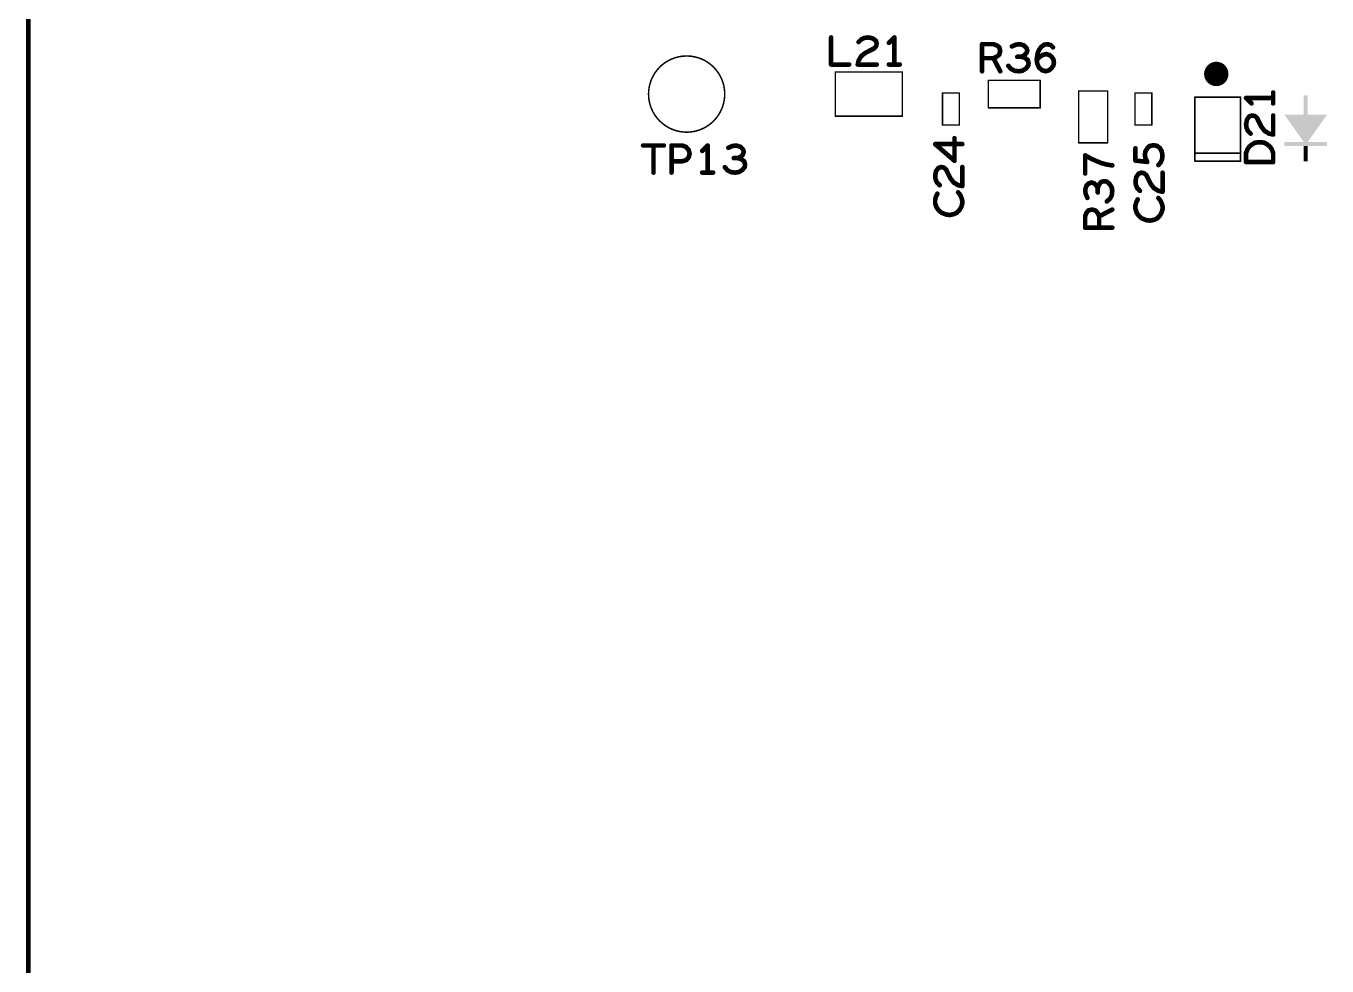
# Model space of a CAD drawing. Extents: x -1.14 to 4.53, y -2.04 to 6.
# Drawn here: x -0.003 to 1.679, y 0.848 to 2.063 of the extents above; entities that cross this region are included whole.
import ezdxf

# ---------------------------------------------------------------- set-up
doc = ezdxf.new("R2010")
doc.units = 0
doc.layers.get('0').update_dxf_attribs({"linetype": 'CONTINUOUS'})
doc.layers.add('ASPR', color=6, linetype='CONTINUOUS')
doc.layers.add('ASSE', color=1, linetype='CONTINUOUS')

# ---------------------------------------------------------------- blocks, each defined once
blk = doc.blocks.new('ROUND_64')
at = {"const_width": 0.000984}
blk.add_lwpolyline([(-0.0005, 0, 1), (0.0005, 0, 1)], format="xyb", close=True, dxfattribs=at)
blk = doc.blocks.new('ROUND_1')
at = {"const_width": 0.003}
blk.add_lwpolyline([(-0.0015, 0, 1), (0.0015, 0, 1)], format="xyb", close=True, dxfattribs=at)

msp = doc.modelspace()

# ---------------------------------------------------------------- linework, layer by layer
at = {"layer": 'ASPR', "const_width": 0.006}
msp.add_lwpolyline([(0, 5.9941), (0, -0.3642)], dxfattribs=at)
at = {"layer": 'ASSE'}
for points, const_width in [([(0, -0.3642), (0, 5.9941)], 0.006), ([(1.0377, 2.0482), (1.0377, 2.0132)], 0.006), ([(1.0733, 2.0423), (1.0768, 2.0458)], 0.006), ([(1.0768, 2.0458), (1.0809, 2.0476)], 0.006), ([(1.0809, 2.0476), (1.0855, 2.0482)], 0.006), ([(1.0937, 2.0342), (1.082, 2.0283)], 0.006), ([(1.0855, 2.0482), (1.0914, 2.047)], 0.006), ([(1.0914, 2.047), (1.0954, 2.0441)], 0.006), ([(1.096, 2.0371), (1.0937, 2.0342)], 0.006), ([(1.0954, 2.0441), (1.0966, 2.0406)], 0.006), ([(1.0966, 2.0406), (1.096, 2.0371)], 0.006), ([(1.1194, 2.0482), (1.1124, 2.0412)], 0.006), ([(1.1194, 2.0132), (1.1194, 2.0482)], 0.006), ([(1.2329, 2.0045), (1.2329, 2.0395)], 0.006), ([(1.2329, 2.0395), (1.2475, 2.0395)], 0.006), ([(1.2475, 2.0395), (1.2522, 2.0377)], 0.006), ([(1.2522, 2.0377), (1.2551, 2.0354)], 0.006), ([(1.2551, 2.0354), (1.2563, 2.0307)], 0.006), ([(1.2767, 2.0389), (1.2714, 2.0366)], 0.006), ([(1.2819, 2.0395), (1.2767, 2.0389)], 0.006), ([(1.2872, 2.0377), (1.2819, 2.0395)], 0.006), ([(1.2901, 2.0348), (1.2872, 2.0377)], 0.006), ([(1.2913, 2.0313), (1.2901, 2.0348)], 0.006), ([(1.3047, 2.0278), (1.3064, 2.0319)], 0.006), ([(1.3064, 2.0319), (1.3093, 2.036)], 0.006), ([(1.3093, 2.036), (1.3134, 2.0389)], 0.006), ([(1.3134, 2.0389), (1.3175, 2.0395)], 0.006), ([(1.3175, 2.0395), (1.3216, 2.0383)], 0.006), ([(1.3216, 2.0383), (1.3245, 2.0354)], 0.006), ([(1.0733, 2.0184), (1.0721, 2.0132)], 0.006), ([(1.0768, 2.0242), (1.0733, 2.0184)], 0.006), ([(1.082, 2.0283), (1.0768, 2.0242)], 0.006), ([(1.2475, 2.0214), (1.2329, 2.0214)], 0.006), ([(1.2516, 2.0232), (1.2475, 2.0214)], 0.006), ([(1.2475, 2.0214), (1.2563, 2.0045)], 0.006), ([(1.2551, 2.0261), (1.2516, 2.0232)], 0.006), ([(1.2563, 2.0307), (1.2551, 2.0261)], 0.006), ([(1.2837, 2.0232), (1.2784, 2.0232)], 0.006), ([(1.2837, 2.0232), (1.2872, 2.0249)], 0.006), ([(1.2878, 2.022), (1.2837, 2.0232)], 0.006), ([(1.2872, 2.0249), (1.2901, 2.0278)], 0.006), ([(1.2918, 2.0191), (1.2878, 2.022)], 0.006), ([(1.2901, 2.0278), (1.2913, 2.0313)], 0.006), ([(1.293, 2.015), (1.2918, 2.0191)], 0.006), ([(1.3035, 2.0202), (1.3047, 2.0278)], 0.006), ([(1.3035, 2.0191), (1.3076, 2.0232)], 0.006), ([(1.3041, 2.0144), (1.3035, 2.0202)], 0.006), ([(1.3076, 2.0232), (1.3111, 2.0255)], 0.006), ([(1.3111, 2.0255), (1.3158, 2.0267)], 0.006), ([(1.3158, 2.0267), (1.3198, 2.0255)], 0.006), ([(1.3198, 2.0255), (1.3228, 2.0232)], 0.006), ([(1.3228, 2.0232), (1.3251, 2.0197)], 0.006), ([(1.3251, 2.0197), (1.3257, 2.0156)], 0.006), ([(1.3257, 2.0156), (1.3251, 2.0121)], 0.006), ([(1.0377, 2.0132), (1.061, 2.0132)], 0.006), ([(1.0431, 1.9464), (1.0431, 2.0035)], 0.00197), ([(1.0431, 2.0035), (1.1297, 2.0035)], 0.00197), ([(1.0721, 2.0132), (1.0966, 2.0132)], 0.006), ([(1.1124, 2.0132), (1.1264, 2.0132)], 0.006), ([(1.1297, 2.0035), (1.1297, 1.9464)], 0.00197), ([(1.2668, 2.0115), (1.2703, 2.0074)], 0.006), ([(1.2703, 2.0074), (1.2749, 2.0051)], 0.006), ([(1.2749, 2.0051), (1.2802, 2.0045)], 0.006), ([(1.2802, 2.0045), (1.2848, 2.0051)], 0.006), ([(1.2848, 2.0051), (1.2895, 2.008)], 0.006), ([(1.2895, 2.008), (1.2924, 2.0115)], 0.006), ([(1.2924, 2.0115), (1.293, 2.015)], 0.006), ([(1.3064, 2.0092), (1.3041, 2.0144)], 0.006), ([(1.3105, 2.0057), (1.3064, 2.0092)], 0.006), ([(1.3152, 2.0045), (1.3105, 2.0057)], 0.006), ([(1.3193, 2.0057), (1.3152, 2.0045)], 0.006), ([(1.3228, 2.0086), (1.3193, 2.0057)], 0.006), ([(1.3251, 2.0121), (1.3228, 2.0086)], 0.006), ([(1.241, 1.9927), (1.308, 1.9927)], 0.00197), ([(1.241, 1.9572), (1.241, 1.9927)], 0.00197), ([(1.308, 1.9927), (1.308, 1.9572)], 0.00197), ([(1.1817, 1.935), (1.1817, 1.9763)], 0.00197), ([(1.1817, 1.9763), (1.2034, 1.9763)], 0.00197), ([(1.2034, 1.9763), (1.2034, 1.935)], 0.00197), ([(1.3577, 1.912), (1.3577, 1.9789)], 0.00197), ([(1.3577, 1.9789), (1.3951, 1.9789)], 0.00197), ([(1.3951, 1.9789), (1.3951, 1.912)], 0.00197), ([(1.4306, 1.935), (1.4306, 1.9763)], 0.00197), ([(1.4306, 1.9763), (1.4523, 1.9763)], 0.00197), ([(1.4523, 1.9763), (1.4523, 1.935)], 0.00197), ([(1.5079, 1.971), (1.5079, 1.8883)], 0.00197), ([(1.567, 1.971), (1.5079, 1.971)], 0.00197), ([(1.567, 1.8883), (1.567, 1.971)], 0.00197), ([(1.6091, 1.97), (1.5741, 1.97)], 0.006), ([(1.5741, 1.97), (1.5811, 1.963)], 0.006), ([(1.6091, 1.963), (1.6091, 1.977)], 0.006), ([(1.308, 1.9572), (1.241, 1.9572)], 0.00197), ([(1.1297, 1.9464), (1.0431, 1.9464)], 0.00197), ([(1.2034, 1.935), (1.1817, 1.935)], 0.00197), ([(1.4523, 1.935), (1.4306, 1.935)], 0.00197), ([(1.5741, 1.9362), (1.5753, 1.942)], 0.006), ([(1.5747, 1.9315), (1.5741, 1.9362)], 0.006), ([(1.5764, 1.9274), (1.5747, 1.9315)], 0.006), ([(1.5753, 1.942), (1.5782, 1.9461)], 0.006), ([(1.5782, 1.9461), (1.5817, 1.9472)], 0.006), ([(1.5817, 1.9472), (1.5852, 1.9467)], 0.006), ([(1.5852, 1.9467), (1.5881, 1.9443)], 0.006), ([(1.5881, 1.9443), (1.5939, 1.9327)], 0.006), ([(1.5939, 1.9327), (1.598, 1.9274)], 0.006), ([(1.6091, 1.9227), (1.6091, 1.9472)], 0.006), ([(1.1972, 1.8887), (1.1972, 1.9179)], 0.006), ([(1.5799, 1.9239), (1.5764, 1.9274)], 0.006), ([(1.598, 1.9274), (1.6038, 1.9239)], 0.006), ([(1.6038, 1.9239), (1.6091, 1.9227)], 0.006), ([(0.7947, 1.9085), (0.8215, 1.9085)], 0.006), ([(0.8081, 1.9085), (0.8081, 1.8735)], 0.006), ([(0.8314, 1.8735), (0.8314, 1.9085)], 0.006), ([(0.8314, 1.9085), (0.8454, 1.9085)], 0.006), ([(0.8454, 1.9085), (0.8501, 1.9067)], 0.006), ([(0.8501, 1.9067), (0.8536, 1.9027)], 0.006), ([(0.8536, 1.9027), (0.8548, 1.898)], 0.006), ([(0.8548, 1.898), (0.8536, 1.8933)], 0.006), ([(0.8781, 1.9085), (0.8711, 1.9015)], 0.006), ([(0.8781, 1.8735), (0.8781, 1.9085)], 0.006), ([(0.9102, 1.9079), (0.9049, 1.9056)], 0.006), ([(0.9154, 1.9085), (0.9102, 1.9079)], 0.006), ([(0.9207, 1.9067), (0.9154, 1.9085)], 0.006), ([(0.9236, 1.9038), (0.9207, 1.9067)], 0.006), ([(0.9248, 1.9003), (0.9236, 1.9038)], 0.006), ([(0.9236, 1.8968), (0.9248, 1.9003)], 0.006), ([(1.2072, 1.9103), (1.1722, 1.9103)], 0.006), ([(1.1722, 1.9103), (1.1972, 1.8887)], 0.006), ([(1.3951, 1.912), (1.3577, 1.912)], 0.00197), ([(1.4311, 1.889), (1.4311, 1.9048)], 0.006), ([(1.4439, 1.9007), (1.4433, 1.8966)], 0.006), ([(1.4463, 1.9048), (1.4439, 1.9007)], 0.006), ([(1.4492, 1.9077), (1.4463, 1.9048)], 0.006), ([(1.4538, 1.9088), (1.4492, 1.9077)], 0.006), ([(1.4585, 1.9083), (1.4538, 1.9088)], 0.006), ([(1.4626, 1.9053), (1.4585, 1.9083)], 0.006), ([(1.4649, 1.9013), (1.4626, 1.9053)], 0.006), ([(1.4661, 1.896), (1.4649, 1.9013)], 0.006), ([(1.5741, 1.8988), (1.5758, 1.9035)], 0.006), ([(1.5741, 1.8872), (1.5741, 1.8988)], 0.006), ([(1.5758, 1.9035), (1.5782, 1.907)], 0.006), ([(1.5782, 1.907), (1.5817, 1.9099)], 0.006), ([(1.5817, 1.9099), (1.5858, 1.9122)], 0.006), ([(1.5858, 1.9122), (1.5916, 1.9128)], 0.006), ([(1.5916, 1.9128), (1.5974, 1.9122)], 0.006), ([(1.5974, 1.9122), (1.6015, 1.9099)], 0.006), ([(1.6015, 1.9099), (1.605, 1.907)], 0.006), ([(1.605, 1.907), (1.6073, 1.9035)], 0.006), ([(1.6073, 1.9035), (1.6091, 1.8988)], 0.006), ([(1.6091, 1.8988), (1.6091, 1.8872)], 0.006), ([(0.8454, 1.8881), (0.8314, 1.8881)], 0.006), ([(0.8507, 1.8898), (0.8454, 1.8881)], 0.006), ([(0.8536, 1.8933), (0.8507, 1.8898)], 0.006), ([(0.9003, 1.8805), (0.9038, 1.8764)], 0.006), ([(0.9172, 1.8922), (0.9119, 1.8922)], 0.006), ([(0.9172, 1.8922), (0.9207, 1.8939)], 0.006), ([(0.9213, 1.891), (0.9172, 1.8922)], 0.006), ([(0.9207, 1.8939), (0.9236, 1.8968)], 0.006), ([(0.9253, 1.8881), (0.9213, 1.891)], 0.006), ([(0.923, 1.877), (0.9259, 1.8805)], 0.006), ([(0.9265, 1.884), (0.9253, 1.8881)], 0.006), ([(0.9259, 1.8805), (0.9265, 1.884)], 0.006), ([(1.1762, 1.8794), (1.1797, 1.8806)], 0.006), ([(1.1797, 1.8806), (1.1833, 1.88)], 0.006), ([(1.2072, 1.8561), (1.2072, 1.8806)], 0.006), ([(1.3748, 1.891), (1.3661, 1.8957)], 0.006), ([(1.3661, 1.8957), (1.3661, 1.8723)], 0.006), ([(1.3813, 1.8881), (1.3748, 1.891)], 0.006), ([(1.3871, 1.8858), (1.3813, 1.8881)], 0.006), ([(1.3935, 1.884), (1.3871, 1.8858)], 0.006), ([(1.4011, 1.8828), (1.3935, 1.884)], 0.006), ([(1.4463, 1.8873), (1.4311, 1.889)], 0.006), ([(1.4433, 1.8966), (1.4439, 1.8925)], 0.006), ([(1.4439, 1.8925), (1.4463, 1.8873)], 0.006), ([(1.4608, 1.8832), (1.4638, 1.8867)], 0.006), ([(1.4638, 1.8867), (1.4655, 1.8908)], 0.006), ([(1.4655, 1.8908), (1.4661, 1.896)], 0.006), ([(1.567, 1.8987), (1.5079, 1.8987)], 0.00197), ([(1.5079, 1.8883), (1.567, 1.8883)], 0.00197), ([(1.6091, 1.8872), (1.5741, 1.8872)], 0.006), ([(0.8711, 1.8735), (0.8851, 1.8735)], 0.006), ([(0.9038, 1.8764), (0.9084, 1.8741)], 0.006), ([(0.9084, 1.8741), (0.9137, 1.8735)], 0.006), ([(0.9137, 1.8735), (0.9183, 1.8741)], 0.006), ([(0.9183, 1.8741), (0.923, 1.877)], 0.006), ([(1.1722, 1.8695), (1.1733, 1.8753)], 0.006), ([(1.1727, 1.8648), (1.1722, 1.8695)], 0.006), ([(1.1745, 1.8607), (1.1727, 1.8648)], 0.006), ([(1.1733, 1.8753), (1.1762, 1.8794)], 0.006), ([(1.1833, 1.88), (1.1862, 1.8777)], 0.006), ([(1.1862, 1.8777), (1.192, 1.866)], 0.006), ([(1.192, 1.866), (1.1961, 1.8607)], 0.006), ([(1.4311, 1.8622), (1.4323, 1.868)], 0.006), ([(1.4323, 1.868), (1.4352, 1.8721)], 0.006), ([(1.4352, 1.8721), (1.4387, 1.8733)], 0.006), ([(1.4387, 1.8733), (1.4422, 1.8727)], 0.006), ([(1.4422, 1.8727), (1.4451, 1.8703)], 0.006), ([(1.4451, 1.8703), (1.4509, 1.8587)], 0.006), ([(1.4661, 1.8487), (1.4661, 1.8733)], 0.006), ([(1.178, 1.8572), (1.1745, 1.8607)], 0.006), ([(1.1961, 1.8607), (1.2019, 1.8572)], 0.006), ([(1.2019, 1.8572), (1.2072, 1.8561)], 0.006), ([(1.2043, 1.845), (1.2019, 1.8479)], 0.006), ([(1.3678, 1.8566), (1.3661, 1.8513)], 0.006), ([(1.3661, 1.8513), (1.3667, 1.8461)], 0.006), ([(1.3708, 1.8595), (1.3678, 1.8566)], 0.006), ([(1.3743, 1.8607), (1.3708, 1.8595)], 0.006), ([(1.3778, 1.8595), (1.3743, 1.8607)], 0.006), ([(1.3807, 1.8566), (1.3778, 1.8595)], 0.006), ([(1.3824, 1.8531), (1.3807, 1.8566)], 0.006), ([(1.3836, 1.8572), (1.3824, 1.8531)], 0.006), ([(1.3824, 1.8531), (1.3824, 1.8478)], 0.006), ([(1.3865, 1.8613), (1.3836, 1.8572)], 0.006), ([(1.3906, 1.8624), (1.3865, 1.8613)], 0.006), ([(1.3941, 1.8618), (1.3906, 1.8624)], 0.006), ([(1.3976, 1.8589), (1.3941, 1.8618)], 0.006), ([(1.4005, 1.8543), (1.3976, 1.8589)], 0.006), ([(1.4011, 1.8496), (1.4005, 1.8543)], 0.006), ([(1.4005, 1.8443), (1.4011, 1.8496)], 0.006), ([(1.4317, 1.8575), (1.4311, 1.8622)], 0.006), ([(1.4334, 1.8534), (1.4317, 1.8575)], 0.006), ([(1.4369, 1.8499), (1.4334, 1.8534)], 0.006), ([(1.4509, 1.8587), (1.455, 1.8534)], 0.006), ([(1.455, 1.8534), (1.4608, 1.8499)], 0.006), ([(1.4608, 1.8499), (1.4661, 1.8487)], 0.006), ([(1.1733, 1.8427), (1.1722, 1.8386)], 0.006), ([(1.1722, 1.8386), (1.1722, 1.8339)], 0.006), ([(1.1722, 1.8339), (1.1739, 1.8287)], 0.006), ([(1.1751, 1.8462), (1.1733, 1.8427)], 0.006), ([(1.206, 1.8415), (1.2043, 1.845)], 0.006), ([(1.2072, 1.8374), (1.206, 1.8415)], 0.006), ([(1.206, 1.8292), (1.2072, 1.8333)], 0.006), ([(1.2072, 1.8333), (1.2072, 1.8374)], 0.006), ([(1.3667, 1.8461), (1.369, 1.8408)], 0.006), ([(1.3941, 1.8362), (1.3982, 1.8397)], 0.006), ([(1.3982, 1.8397), (1.4005, 1.8443)], 0.006), ([(1.4323, 1.8353), (1.4311, 1.8312)], 0.006), ([(1.4311, 1.8312), (1.4311, 1.8266)], 0.006), ([(1.434, 1.8388), (1.4323, 1.8353)], 0.006), ([(1.4632, 1.8377), (1.4608, 1.8406)], 0.006), ([(1.4649, 1.8342), (1.4632, 1.8377)], 0.006), ([(1.4661, 1.8301), (1.4649, 1.8342)], 0.006), ([(1.4661, 1.826), (1.4661, 1.8301)], 0.006), ([(1.1739, 1.8287), (1.1768, 1.8246)], 0.006), ([(1.1768, 1.8246), (1.1803, 1.8217)], 0.006), ([(1.1803, 1.8217), (1.1862, 1.8193)], 0.006), ([(1.1862, 1.8193), (1.1914, 1.8187)], 0.006), ([(1.1914, 1.8187), (1.1967, 1.8199)], 0.006), ([(1.1967, 1.8199), (1.2002, 1.8217)], 0.006), ([(1.2002, 1.8217), (1.2037, 1.8252)], 0.006), ([(1.2037, 1.8252), (1.206, 1.8292)], 0.006), ([(1.3661, 1.8169), (1.3678, 1.8216)], 0.006), ([(1.3661, 1.8023), (1.3661, 1.8169)], 0.006), ([(1.3678, 1.8216), (1.3702, 1.8245)], 0.006), ([(1.3702, 1.8245), (1.3748, 1.8257)], 0.006), ([(1.3748, 1.8257), (1.3795, 1.8245)], 0.006), ([(1.3795, 1.8245), (1.3824, 1.821)], 0.006), ([(1.3824, 1.821), (1.3842, 1.8169)], 0.006), ([(1.3842, 1.8169), (1.4011, 1.8257)], 0.006), ([(1.3842, 1.8169), (1.3842, 1.8023)], 0.006), ([(1.4311, 1.8266), (1.4328, 1.8213)], 0.006), ([(1.4328, 1.8213), (1.4358, 1.8172)], 0.006), ([(1.4358, 1.8172), (1.4393, 1.8143)], 0.006), ([(1.4393, 1.8143), (1.4451, 1.812)], 0.006), ([(1.4556, 1.8126), (1.4591, 1.8143)], 0.006), ([(1.4591, 1.8143), (1.4626, 1.8178)], 0.006), ([(1.4626, 1.8178), (1.4649, 1.8219)], 0.006), ([(1.4649, 1.8219), (1.4661, 1.826)], 0.006), ([(1.4011, 1.8023), (1.3661, 1.8023)], 0.006), ([(1.4451, 1.812), (1.4503, 1.8114)], 0.006), ([(1.4503, 1.8114), (1.4556, 1.8126)], 0.006)]:
    msp.add_lwpolyline(points, dxfattribs=dict(at, const_width=const_width))
for points, const_width in [([(0.8017, 1.975, 1), (0.9002, 1.975, 1)], 0.00197), ([(1.5277, 2.001, 1), (1.5435, 2.001, 1)], 0.0157)]:
    msp.add_lwpolyline(points, format="xyb", close=True, dxfattribs=dict(at, const_width=const_width))
for points in [[(1.6487, 1.9483), (1.6487, 1.9733), (1.6537, 1.9483), (1.6537, 1.9733)], [(1.6487, 1.9129), (1.6237, 1.9483), (1.6537, 1.9129), (1.6787, 1.9483)], [(1.6237, 1.9079), (1.6237, 1.9129), (1.6787, 1.9079), (1.6787, 1.9129)], [(1.6487, 1.8879), (1.6487, 1.9079), (1.6537, 1.8879), (1.6537, 1.9079)]]:
    msp.add_solid(points, dxfattribs=at)

# ---------------------------------------------------------------- block references
for name, p in [('ROUND_1', (1.0377, 2.0482)), ('ROUND_1', (1.0733, 2.0423)), ('ROUND_1', (1.0768, 2.0458)), ('ROUND_1', (1.0768, 2.0458)), ('ROUND_1', (1.0809, 2.0476)), ('ROUND_1', (1.0809, 2.0476)), ('ROUND_1', (1.0855, 2.0482)), ('ROUND_1', (1.0855, 2.0482)), ('ROUND_1', (1.0914, 2.047)), ('ROUND_1', (1.0914, 2.047)), ('ROUND_1', (1.0937, 2.0342)), ('ROUND_1', (1.0937, 2.0342)), ('ROUND_1', (1.0954, 2.0441)), ('ROUND_1', (1.0954, 2.0441)), ('ROUND_1', (1.096, 2.0371)), ('ROUND_1', (1.096, 2.0371)), ('ROUND_1', (1.0966, 2.0406)), ('ROUND_1', (1.0966, 2.0406)), ('ROUND_1', (1.1124, 2.0412)), ('ROUND_1', (1.1194, 2.0482)), ('ROUND_1', (1.1194, 2.0482)), ('ROUND_1', (1.2329, 2.0395)), ('ROUND_1', (1.2329, 2.0395)), ('ROUND_1', (1.2475, 2.0395)), ('ROUND_1', (1.2475, 2.0395)), ('ROUND_1', (1.2522, 2.0377)), ('ROUND_1', (1.2522, 2.0377)), ('ROUND_1', (1.2551, 2.0354)), ('ROUND_1', (1.2551, 2.0354)), ('ROUND_1', (1.2714, 2.0366)), ('ROUND_1', (1.2767, 2.0389)), ('ROUND_1', (1.2767, 2.0389)), ('ROUND_1', (1.2819, 2.0395)), ('ROUND_1', (1.2819, 2.0395)), ('ROUND_1', (1.2872, 2.0377)), ('ROUND_1', (1.2872, 2.0377)), ('ROUND_1', (1.2901, 2.0348)), ('ROUND_1', (1.2901, 2.0348)), ('ROUND_1', (1.3064, 2.0319)), ('ROUND_1', (1.3064, 2.0319)), ('ROUND_1', (1.3093, 2.036)), ('ROUND_1', (1.3093, 2.036)), ('ROUND_1', (1.3134, 2.0389)), ('ROUND_1', (1.3134, 2.0389)), ('ROUND_1', (1.3175, 2.0395)), ('ROUND_1', (1.3175, 2.0395)), ('ROUND_1', (1.3216, 2.0383)), ('ROUND_1', (1.3216, 2.0383)), ('ROUND_1', (1.3245, 2.0354)), ('ROUND_1', (1.0733, 2.0184)), ('ROUND_1', (1.0733, 2.0184)), ('ROUND_1', (1.0768, 2.0242)), ('ROUND_1', (1.0768, 2.0242)), ('ROUND_1', (1.082, 2.0283)), ('ROUND_1', (1.082, 2.0283)), ('ROUND_1', (1.2329, 2.0214)), ('ROUND_1', (1.2475, 2.0214)), ('ROUND_1', (1.2475, 2.0214)), ('ROUND_1', (1.2475, 2.0214)), ('ROUND_1', (1.2516, 2.0232)), ('ROUND_1', (1.2516, 2.0232)), ('ROUND_1', (1.2551, 2.0261)), ('ROUND_1', (1.2551, 2.0261)), ('ROUND_1', (1.2563, 2.0307)), ('ROUND_1', (1.2563, 2.0307)), ('ROUND_1', (1.2784, 2.0232)), ('ROUND_1', (1.2837, 2.0232)), ('ROUND_1', (1.2837, 2.0232)), ('ROUND_1', (1.2837, 2.0232)), ('ROUND_1', (1.2872, 2.0249)), ('ROUND_1', (1.2872, 2.0249)), ('ROUND_1', (1.2878, 2.022)), ('ROUND_1', (1.2878, 2.022)), ('ROUND_1', (1.2901, 2.0278)), ('ROUND_1', (1.2901, 2.0278)), ('ROUND_1', (1.2913, 2.0313)), ('ROUND_1', (1.2913, 2.0313)), ('ROUND_1', (1.2918, 2.0191)), ('ROUND_1', (1.2918, 2.0191)), ('ROUND_1', (1.3035, 2.0202)), ('ROUND_1', (1.3035, 2.0202)), ('ROUND_1', (1.3035, 2.0191)), ('ROUND_1', (1.3047, 2.0278)), ('ROUND_1', (1.3047, 2.0278)), ('ROUND_1', (1.3076, 2.0232)), ('ROUND_1', (1.3076, 2.0232)), ('ROUND_1', (1.3111, 2.0255)), ('ROUND_1', (1.3111, 2.0255)), ('ROUND_1', (1.3158, 2.0267)), ('ROUND_1', (1.3158, 2.0267)), ('ROUND_1', (1.3198, 2.0255)), ('ROUND_1', (1.3198, 2.0255)), ('ROUND_1', (1.3228, 2.0232)), ('ROUND_1', (1.3228, 2.0232)), ('ROUND_1', (1.3251, 2.0197)), ('ROUND_1', (1.3251, 2.0197)), ('ROUND_1', (1.3257, 2.0156)), ('ROUND_1', (1.3257, 2.0156)), ('ROUND_1', (1.0377, 2.0132)), ('ROUND_1', (1.0377, 2.0132)), ('ROUND_64', (1.0431, 2.0035)), ('ROUND_64', (1.0431, 2.0035)), ('ROUND_1', (1.061, 2.0132)), ('ROUND_1', (1.0721, 2.0132)), ('ROUND_1', (1.0721, 2.0132)), ('ROUND_1', (1.0966, 2.0132)), ('ROUND_1', (1.1124, 2.0132)), ('ROUND_1', (1.1194, 2.0132)), ('ROUND_1', (1.1264, 2.0132)), ('ROUND_64', (1.1297, 2.0035)), ('ROUND_64', (1.1297, 2.0035)), ('ROUND_1', (1.2329, 2.0045)), ('ROUND_1', (1.2563, 2.0045)), ('ROUND_1', (1.2668, 2.0115)), ('ROUND_1', (1.2703, 2.0074)), ('ROUND_1', (1.2703, 2.0074)), ('ROUND_1', (1.2749, 2.0051)), ('ROUND_1', (1.2749, 2.0051)), ('ROUND_1', (1.2802, 2.0045)), ('ROUND_1', (1.2802, 2.0045)), ('ROUND_1', (1.2848, 2.0051)), ('ROUND_1', (1.2848, 2.0051)), ('ROUND_1', (1.2895, 2.008)), ('ROUND_1', (1.2895, 2.008)), ('ROUND_1', (1.2924, 2.0115)), ('ROUND_1', (1.2924, 2.0115)), ('ROUND_1', (1.293, 2.015)), ('ROUND_1', (1.293, 2.015)), ('ROUND_1', (1.3041, 2.0144)), ('ROUND_1', (1.3041, 2.0144)), ('ROUND_1', (1.3064, 2.0092)), ('ROUND_1', (1.3064, 2.0092)), ('ROUND_1', (1.3105, 2.0057)), ('ROUND_1', (1.3105, 2.0057)), ('ROUND_1', (1.3152, 2.0045)), ('ROUND_1', (1.3152, 2.0045)), ('ROUND_1', (1.3193, 2.0057)), ('ROUND_1', (1.3193, 2.0057)), ('ROUND_1', (1.3228, 2.0086)), ('ROUND_1', (1.3228, 2.0086)), ('ROUND_1', (1.3251, 2.0121)), ('ROUND_1', (1.3251, 2.0121)), ('ROUND_64', (1.241, 1.9927)), ('ROUND_64', (1.241, 1.9927)), ('ROUND_64', (1.308, 1.9927)), ('ROUND_64', (1.308, 1.9927)), ('ROUND_64', (1.1817, 1.9763)), ('ROUND_64', (1.1817, 1.9763)), ('ROUND_64', (1.2034, 1.9763)), ('ROUND_64', (1.2034, 1.9763)), ('ROUND_64', (1.3577, 1.9789)), ('ROUND_64', (1.3577, 1.9789)), ('ROUND_64', (1.3951, 1.9789)), ('ROUND_64', (1.3951, 1.9789)), ('ROUND_64', (1.4306, 1.9763)), ('ROUND_64', (1.4306, 1.9763)), ('ROUND_64', (1.4523, 1.9763)), ('ROUND_64', (1.4523, 1.9763)), ('ROUND_64', (1.5079, 1.971)), ('ROUND_64', (1.5079, 1.971)), ('ROUND_64', (1.567, 1.971)), ('ROUND_64', (1.567, 1.971)), ('ROUND_1', (1.5741, 1.97)), ('ROUND_1', (1.5741, 1.97)), ('ROUND_1', (1.6091, 1.977)), ('ROUND_1', (1.6091, 1.97)), ('ROUND_64', (1.241, 1.9572)), ('ROUND_64', (1.241, 1.9572)), ('ROUND_64', (1.308, 1.9572)), ('ROUND_64', (1.308, 1.9572)), ('ROUND_1', (1.5811, 1.963)), ('ROUND_1', (1.6091, 1.963)), ('ROUND_64', (1.0431, 1.9464)), ('ROUND_64', (1.0431, 1.9464)), ('ROUND_64', (1.1297, 1.9464)), ('ROUND_64', (1.1297, 1.9464)), ('ROUND_64', (1.1817, 1.935)), ('ROUND_64', (1.1817, 1.935)), ('ROUND_64', (1.2034, 1.935)), ('ROUND_64', (1.2034, 1.935)), ('ROUND_64', (1.4306, 1.935)), ('ROUND_64', (1.4306, 1.935)), ('ROUND_64', (1.4523, 1.935)), ('ROUND_64', (1.4523, 1.935)), ('ROUND_1', (1.5741, 1.9362)), ('ROUND_1', (1.5741, 1.9362)), ('ROUND_1', (1.5747, 1.9315)), ('ROUND_1', (1.5747, 1.9315)), ('ROUND_1', (1.5753, 1.942)), ('ROUND_1', (1.5753, 1.942)), ('ROUND_1', (1.5782, 1.9461)), ('ROUND_1', (1.5782, 1.9461)), ('ROUND_1', (1.5817, 1.9472)), ('ROUND_1', (1.5817, 1.9472)), ('ROUND_1', (1.5852, 1.9467)), ('ROUND_1', (1.5852, 1.9467)), ('ROUND_1', (1.5881, 1.9443)), ('ROUND_1', (1.5881, 1.9443)), ('ROUND_1', (1.5939, 1.9327)), ('ROUND_1', (1.5939, 1.9327)), ('ROUND_1', (1.6091, 1.9472)), ('ROUND_1', (1.1972, 1.9179)), ('ROUND_1', (1.5764, 1.9274)), ('ROUND_1', (1.5764, 1.9274)), ('ROUND_1', (1.5799, 1.9239)), ('ROUND_1', (1.598, 1.9274)), ('ROUND_1', (1.598, 1.9274)), ('ROUND_1', (1.6038, 1.9239)), ('ROUND_1', (1.6038, 1.9239)), ('ROUND_1', (1.6091, 1.9227)), ('ROUND_1', (1.6091, 1.9227)), ('ROUND_1', (0.7947, 1.9085)), ('ROUND_1', (0.8081, 1.9085)), ('ROUND_1', (0.8215, 1.9085)), ('ROUND_1', (0.8314, 1.9085)), ('ROUND_1', (0.8314, 1.9085)), ('ROUND_1', (0.8454, 1.9085)), ('ROUND_1', (0.8454, 1.9085)), ('ROUND_1', (0.8501, 1.9067)), ('ROUND_1', (0.8501, 1.9067)), ('ROUND_1', (0.8536, 1.9027)), ('ROUND_1', (0.8536, 1.9027)), ('ROUND_1', (0.8548, 1.898)), ('ROUND_1', (0.8548, 1.898)), ('ROUND_1', (0.8711, 1.9015)), ('ROUND_1', (0.8781, 1.9085)), ('ROUND_1', (0.8781, 1.9085)), ('ROUND_1', (0.9049, 1.9056)), ('ROUND_1', (0.9102, 1.9079)), ('ROUND_1', (0.9102, 1.9079)), ('ROUND_1', (0.9154, 1.9085)), ('ROUND_1', (0.9154, 1.9085)), ('ROUND_1', (0.9207, 1.9067)), ('ROUND_1', (0.9207, 1.9067)), ('ROUND_1', (0.9236, 1.9038)), ('ROUND_1', (0.9236, 1.9038)), ('ROUND_1', (0.9248, 1.9003)), ('ROUND_1', (0.9248, 1.9003)), ('ROUND_1', (1.1722, 1.9103)), ('ROUND_1', (1.1722, 1.9103)), ('ROUND_1', (1.2072, 1.9103)), ('ROUND_64', (1.3577, 1.912)), ('ROUND_64', (1.3577, 1.912)), ('ROUND_64', (1.3951, 1.912)), ('ROUND_64', (1.3951, 1.912)), ('ROUND_1', (1.4311, 1.9048)), ('ROUND_1', (1.4439, 1.9007)), ('ROUND_1', (1.4439, 1.9007)), ('ROUND_1', (1.4463, 1.9048)), ('ROUND_1', (1.4463, 1.9048)), ('ROUND_1', (1.4492, 1.9077)), ('ROUND_1', (1.4492, 1.9077)), ('ROUND_1', (1.4538, 1.9088)), ('ROUND_1', (1.4538, 1.9088)), ('ROUND_1', (1.4585, 1.9083)), ('ROUND_1', (1.4585, 1.9083)), ('ROUND_1', (1.4626, 1.9053)), ('ROUND_1', (1.4626, 1.9053)), ('ROUND_1', (1.4649, 1.9013)), ('ROUND_1', (1.4649, 1.9013)), ('ROUND_1', (1.5741, 1.8988)), ('ROUND_1', (1.5741, 1.8988)), ('ROUND_1', (1.5758, 1.9035)), ('ROUND_1', (1.5758, 1.9035)), ('ROUND_1', (1.5782, 1.907)), ('ROUND_1', (1.5782, 1.907)), ('ROUND_1', (1.5817, 1.9099)), ('ROUND_1', (1.5817, 1.9099)), ('ROUND_1', (1.5858, 1.9122)), ('ROUND_1', (1.5858, 1.9122)), ('ROUND_1', (1.5916, 1.9128)), ('ROUND_1', (1.5916, 1.9128)), ('ROUND_1', (1.5974, 1.9122)), ('ROUND_1', (1.5974, 1.9122)), ('ROUND_1', (1.6015, 1.9099)), ('ROUND_1', (1.6015, 1.9099)), ('ROUND_1', (1.605, 1.907)), ('ROUND_1', (1.605, 1.907)), ('ROUND_1', (1.6073, 1.9035)), ('ROUND_1', (1.6073, 1.9035)), ('ROUND_1', (1.6091, 1.8988)), ('ROUND_1', (1.6091, 1.8988)), ('ROUND_1', (0.8314, 1.8881)), ('ROUND_1', (0.8454, 1.8881)), ('ROUND_1', (0.8454, 1.8881)), ('ROUND_1', (0.8507, 1.8898)), ('ROUND_1', (0.8507, 1.8898)), ('ROUND_1', (0.8536, 1.8933)), ('ROUND_1', (0.8536, 1.8933)), ('ROUND_1', (0.9003, 1.8805)), ('ROUND_1', (0.9119, 1.8922)), ('ROUND_1', (0.9172, 1.8922)), ('ROUND_1', (0.9172, 1.8922)), ('ROUND_1', (0.9172, 1.8922)), ('ROUND_1', (0.9207, 1.8939)), ('ROUND_1', (0.9207, 1.8939)), ('ROUND_1', (0.9213, 1.891)), ('ROUND_1', (0.9213, 1.891)), ('ROUND_1', (0.9236, 1.8968)), ('ROUND_1', (0.9236, 1.8968)), ('ROUND_1', (0.9253, 1.8881)), ('ROUND_1', (0.9253, 1.8881)), ('ROUND_1', (0.9259, 1.8805)), ('ROUND_1', (0.9259, 1.8805)), ('ROUND_1', (0.9265, 1.884)), ('ROUND_1', (0.9265, 1.884)), ('ROUND_1', (1.1797, 1.8806)), ('ROUND_1', (1.1797, 1.8806)), ('ROUND_1', (1.1972, 1.8887)), ('ROUND_1', (1.1972, 1.8887)), ('ROUND_1', (1.2072, 1.8806)), ('ROUND_1', (1.3661, 1.8957)), ('ROUND_1', (1.3661, 1.8957)), ('ROUND_1', (1.3748, 1.891)), ('ROUND_1', (1.3748, 1.891)), ('ROUND_1', (1.3813, 1.8881)), ('ROUND_1', (1.3813, 1.8881)), ('ROUND_1', (1.3871, 1.8858)), ('ROUND_1', (1.3871, 1.8858)), ('ROUND_1', (1.3935, 1.884)), ('ROUND_1', (1.3935, 1.884)), ('ROUND_1', (1.4011, 1.8828)), ('ROUND_1', (1.4311, 1.889)), ('ROUND_1', (1.4311, 1.889)), ('ROUND_1', (1.4433, 1.8966)), ('ROUND_1', (1.4433, 1.8966)), ('ROUND_1', (1.4439, 1.8925)), ('ROUND_1', (1.4439, 1.8925)), ('ROUND_1', (1.4463, 1.8873)), ('ROUND_1', (1.4463, 1.8873)), ('ROUND_1', (1.4608, 1.8832)), ('ROUND_1', (1.4638, 1.8867)), ('ROUND_1', (1.4638, 1.8867)), ('ROUND_1', (1.4655, 1.8908)), ('ROUND_1', (1.4655, 1.8908)), ('ROUND_1', (1.4661, 1.896)), ('ROUND_1', (1.4661, 1.896)), ('ROUND_64', (1.5079, 1.8987)), ('ROUND_64', (1.5079, 1.8883)), ('ROUND_64', (1.5079, 1.8883)), ('ROUND_64', (1.567, 1.8987)), ('ROUND_64', (1.567, 1.8883)), ('ROUND_64', (1.567, 1.8883)), ('ROUND_1', (1.5741, 1.8872)), ('ROUND_1', (1.5741, 1.8872)), ('ROUND_1', (1.6091, 1.8872)), ('ROUND_1', (1.6091, 1.8872)), ('ROUND_1', (0.8081, 1.8735)), ('ROUND_1', (0.8314, 1.8735)), ('ROUND_1', (0.8711, 1.8735)), ('ROUND_1', (0.8781, 1.8735)), ('ROUND_1', (0.8851, 1.8735)), ('ROUND_1', (0.9038, 1.8764)), ('ROUND_1', (0.9038, 1.8764)), ('ROUND_1', (0.9084, 1.8741)), ('ROUND_1', (0.9084, 1.8741)), ('ROUND_1', (0.9137, 1.8735)), ('ROUND_1', (0.9137, 1.8735)), ('ROUND_1', (0.9183, 1.8741)), ('ROUND_1', (0.9183, 1.8741)), ('ROUND_1', (0.923, 1.877)), ('ROUND_1', (0.923, 1.877)), ('ROUND_1', (1.1722, 1.8695)), ('ROUND_1', (1.1722, 1.8695)), ('ROUND_1', (1.1727, 1.8648)), ('ROUND_1', (1.1727, 1.8648)), ('ROUND_1', (1.1733, 1.8753)), ('ROUND_1', (1.1733, 1.8753)), ('ROUND_1', (1.1762, 1.8794)), ('ROUND_1', (1.1762, 1.8794)), ('ROUND_1', (1.1833, 1.88)), ('ROUND_1', (1.1833, 1.88)), ('ROUND_1', (1.1862, 1.8777)), ('ROUND_1', (1.1862, 1.8777)), ('ROUND_1', (1.192, 1.866)), ('ROUND_1', (1.192, 1.866)), ('ROUND_1', (1.3661, 1.8723)), ('ROUND_1', (1.4323, 1.868)), ('ROUND_1', (1.4323, 1.868)), ('ROUND_1', (1.4352, 1.8721)), ('ROUND_1', (1.4352, 1.8721)), ('ROUND_1', (1.4387, 1.8733)), ('ROUND_1', (1.4387, 1.8733)), ('ROUND_1', (1.4422, 1.8727)), ('ROUND_1', (1.4422, 1.8727)), ('ROUND_1', (1.4451, 1.8703)), ('ROUND_1', (1.4451, 1.8703)), ('ROUND_1', (1.4661, 1.8733)), ('ROUND_1', (1.1745, 1.8607)), ('ROUND_1', (1.1745, 1.8607)), ('ROUND_1', (1.178, 1.8572)), ('ROUND_1', (1.1961, 1.8607)), ('ROUND_1', (1.1961, 1.8607)), ('ROUND_1', (1.2019, 1.8572)), ('ROUND_1', (1.2019, 1.8572)), ('ROUND_1', (1.2019, 1.8479)), ('ROUND_1', (1.2072, 1.8561)), ('ROUND_1', (1.2072, 1.8561)), ('ROUND_1', (1.3661, 1.8513)), ('ROUND_1', (1.3661, 1.8513)), ('ROUND_1', (1.3678, 1.8566)), ('ROUND_1', (1.3678, 1.8566)), ('ROUND_1', (1.3708, 1.8595)), ('ROUND_1', (1.3708, 1.8595)), ('ROUND_1', (1.3743, 1.8607)), ('ROUND_1', (1.3743, 1.8607)), ('ROUND_1', (1.3778, 1.8595)), ('ROUND_1', (1.3778, 1.8595)), ('ROUND_1', (1.3807, 1.8566)), ('ROUND_1', (1.3807, 1.8566)), ('ROUND_1', (1.3824, 1.8531)), ('ROUND_1', (1.3824, 1.8531)), ('ROUND_1', (1.3824, 1.8531)), ('ROUND_1', (1.3824, 1.8478)), ('ROUND_1', (1.3836, 1.8572)), ('ROUND_1', (1.3836, 1.8572)), ('ROUND_1', (1.3865, 1.8613)), ('ROUND_1', (1.3865, 1.8613)), ('ROUND_1', (1.3906, 1.8624)), ('ROUND_1', (1.3906, 1.8624)), ('ROUND_1', (1.3941, 1.8618)), ('ROUND_1', (1.3941, 1.8618)), ('ROUND_1', (1.3976, 1.8589)), ('ROUND_1', (1.3976, 1.8589)), ('ROUND_1', (1.4005, 1.8543)), ('ROUND_1', (1.4005, 1.8543)), ('ROUND_1', (1.4011, 1.8496)), ('ROUND_1', (1.4011, 1.8496)), ('ROUND_1', (1.4311, 1.8622)), ('ROUND_1', (1.4311, 1.8622)), ('ROUND_1', (1.4317, 1.8575)), ('ROUND_1', (1.4317, 1.8575)), ('ROUND_1', (1.4334, 1.8534)), ('ROUND_1', (1.4334, 1.8534)), ('ROUND_1', (1.4369, 1.8499)), ('ROUND_1', (1.4509, 1.8587)), ('ROUND_1', (1.4509, 1.8587)), ('ROUND_1', (1.455, 1.8534)), ('ROUND_1', (1.455, 1.8534)), ('ROUND_1', (1.4608, 1.8499)), ('ROUND_1', (1.4608, 1.8499)), ('ROUND_1', (1.4661, 1.8487)), ('ROUND_1', (1.4661, 1.8487)), ('ROUND_1', (1.1722, 1.8386)), ('ROUND_1', (1.1722, 1.8386)), ('ROUND_1', (1.1722, 1.8339)), ('ROUND_1', (1.1722, 1.8339)), ('ROUND_1', (1.1733, 1.8427)), ('ROUND_1', (1.1733, 1.8427)), ('ROUND_1', (1.1751, 1.8462)), ('ROUND_1', (1.2043, 1.845)), ('ROUND_1', (1.2043, 1.845)), ('ROUND_1', (1.206, 1.8415)), ('ROUND_1', (1.206, 1.8415)), ('ROUND_1', (1.2072, 1.8374)), ('ROUND_1', (1.2072, 1.8374)), ('ROUND_1', (1.2072, 1.8333)), ('ROUND_1', (1.2072, 1.8333)), ('ROUND_1', (1.3667, 1.8461)), ('ROUND_1', (1.3667, 1.8461)), ('ROUND_1', (1.369, 1.8408)), ('ROUND_1', (1.3941, 1.8362)), ('ROUND_1', (1.3982, 1.8397)), ('ROUND_1', (1.3982, 1.8397)), ('ROUND_1', (1.4005, 1.8443)), ('ROUND_1', (1.4005, 1.8443)), ('ROUND_1', (1.4311, 1.8312)), ('ROUND_1', (1.4311, 1.8312)), ('ROUND_1', (1.4323, 1.8353)), ('ROUND_1', (1.4323, 1.8353)), ('ROUND_1', (1.434, 1.8388)), ('ROUND_1', (1.4608, 1.8406)), ('ROUND_1', (1.4632, 1.8377)), ('ROUND_1', (1.4632, 1.8377)), ('ROUND_1', (1.4649, 1.8342)), ('ROUND_1', (1.4649, 1.8342)), ('ROUND_1', (1.4661, 1.8301)), ('ROUND_1', (1.4661, 1.8301)), ('ROUND_1', (1.1739, 1.8287)), ('ROUND_1', (1.1739, 1.8287)), ('ROUND_1', (1.1768, 1.8246)), ('ROUND_1', (1.1768, 1.8246)), ('ROUND_1', (1.1803, 1.8217)), ('ROUND_1', (1.1803, 1.8217)), ('ROUND_1', (1.1862, 1.8193)), ('ROUND_1', (1.1862, 1.8193)), ('ROUND_1', (1.1914, 1.8187)), ('ROUND_1', (1.1914, 1.8187)), ('ROUND_1', (1.1967, 1.8199)), ('ROUND_1', (1.1967, 1.8199)), ('ROUND_1', (1.2002, 1.8217)), ('ROUND_1', (1.2002, 1.8217)), ('ROUND_1', (1.2037, 1.8252)), ('ROUND_1', (1.2037, 1.8252)), ('ROUND_1', (1.206, 1.8292)), ('ROUND_1', (1.206, 1.8292)), ('ROUND_1', (1.3661, 1.8169)), ('ROUND_1', (1.3661, 1.8169)), ('ROUND_1', (1.3678, 1.8216)), ('ROUND_1', (1.3678, 1.8216)), ('ROUND_1', (1.3702, 1.8245)), ('ROUND_1', (1.3702, 1.8245)), ('ROUND_1', (1.3748, 1.8257)), ('ROUND_1', (1.3748, 1.8257)), ('ROUND_1', (1.3795, 1.8245)), ('ROUND_1', (1.3795, 1.8245)), ('ROUND_1', (1.3824, 1.821)), ('ROUND_1', (1.3824, 1.821)), ('ROUND_1', (1.3842, 1.8169)), ('ROUND_1', (1.3842, 1.8169)), ('ROUND_1', (1.3842, 1.8169)), ('ROUND_1', (1.4011, 1.8257)), ('ROUND_1', (1.4311, 1.8266)), ('ROUND_1', (1.4311, 1.8266)), ('ROUND_1', (1.4328, 1.8213)), ('ROUND_1', (1.4328, 1.8213)), ('ROUND_1', (1.4358, 1.8172)), ('ROUND_1', (1.4358, 1.8172)), ('ROUND_1', (1.4393, 1.8143)), ('ROUND_1', (1.4393, 1.8143)), ('ROUND_1', (1.4591, 1.8143)), ('ROUND_1', (1.4591, 1.8143)), ('ROUND_1', (1.4626, 1.8178)), ('ROUND_1', (1.4626, 1.8178)), ('ROUND_1', (1.4649, 1.8219)), ('ROUND_1', (1.4649, 1.8219)), ('ROUND_1', (1.4661, 1.826)), ('ROUND_1', (1.4661, 1.826)), ('ROUND_1', (1.3661, 1.8023)), ('ROUND_1', (1.3661, 1.8023)), ('ROUND_1', (1.3842, 1.8023)), ('ROUND_1', (1.4011, 1.8023)), ('ROUND_1', (1.4451, 1.812)), ('ROUND_1', (1.4451, 1.812)), ('ROUND_1', (1.4503, 1.8114)), ('ROUND_1', (1.4503, 1.8114)), ('ROUND_1', (1.4556, 1.8126)), ('ROUND_1', (1.4556, 1.8126))]:
    msp.add_blockref(name, p, dxfattribs=at)

doc.saveas('drawing.dxf')
